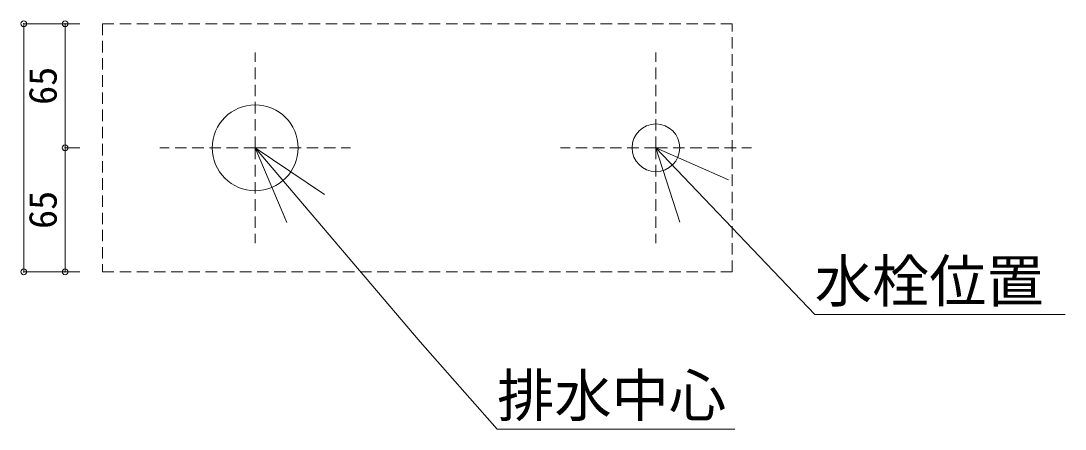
# Model space of a CAD drawing. Units: millimetres at full size, sheet at 1:5; details may follow other scales. Extents: x -1002 to 1043, y -687 to 1203.
# Drawn here: x 387 to 934, y 44 to 258 of the extents above; entities that cross this region are included whole.
import ezdxf
from ezdxf.enums import TextEntityAlignment as Align

# ---------------------------------------------------------------- set-up
doc = ezdxf.new("R2010")
doc.units = ezdxf.units.MM
doc.header["$LTSCALE"] = 5
doc.header["$PDMODE"] = 32
doc.header["$PDSIZE"] = 3
doc.linetypes.add('DASHED1', pattern=[1.8, 1.2, -0.6])
doc.layers.add('F-0', color=7, linetype='Continuous', lineweight=15)
doc.styles.add('ＭＳ ゴシック', font='')
doc.styles.get('ＭＳ ゴシック').set_extended_font_data('MS Gothic')

msp = doc.modelspace()

# ---------------------------------------------------------------- linework, layer by layer
at = {"layer": 'F-0', "color": 4, "lineweight": 9}
for p, q in [((388.034, 126.281), (388.034, 256.281)), ((388.034, 256.281), (417.502, 256.281)), ((409.706, 256.281), (409.706, 191.281)), ((409.706, 256.281), (417.502, 256.281)), ((409.706, 191.281), (417.502, 191.281)), ((409.706, 191.281), (409.706, 126.281)), ((388.034, 126.281), (417.502, 126.281)), ((409.706, 126.281), (417.502, 126.281))]:
    msp.add_line(p, q, dxfattribs=at)
at = {"layer": 'F-0', "linetype": 'DASHED1'}
for p, q in [((759.323, 256.281), (429.323, 256.281)), ((429.323, 256.281), (429.323, 126.281)), ((759.323, 126.281), (759.323, 256.281)), ((509.323, 191.281), (509.323, 241.281)), ((719.323, 191.281), (719.323, 241.281)), ((509.323, 191.281), (459.323, 191.281)), ((509.323, 191.281), (559.323, 191.281)), ((509.323, 191.281), (509.323, 141.281)), ((719.323, 191.281), (669.323, 191.281)), ((719.323, 191.281), (719.323, 141.281)), ((719.323, 191.281), (769.323, 191.281)), ((759.323, 126.281), (429.323, 126.281))]:
    msp.add_line(p, q, dxfattribs=at)
at = {"layer": 'F-0'}
for p, q in [((509.323, 191.281), (525.833, 152.077)), ((509.323, 191.281), (545.566, 166.876)), ((719.323, 191.281), (731.831, 152.376)), ((719.323, 191.281), (757.32, 174.576)), ((719.323, 191.281), (802.542, 103.866)), ((802.542, 103.866), (933.741, 103.866))]:
    msp.add_line(p, q, dxfattribs=at)
msp.add_lwpolyline([(509.323, 191.281), (595.721, 89.589), (636.123, 43.871), (760.743, 43.871)], dxfattribs=at)
for centre, radius in [((509.323, 191.281), 22.5), ((719.323, 191.281), 12.5)]:
    msp.add_circle(centre, radius, dxfattribs=at)
at = {"layer": 'F-0', "color": 6}
for p in [(388.034, 256.281), (409.706, 256.281), (409.706, 191.281), (388.034, 126.281), (409.706, 126.281)]:
    msp.add_point(p, dxfattribs=at)

# ---------------------------------------------------------------- texts
at = {"layer": 'F-0', "style": 'ＭＳ ゴシック'}
for p in [(409.706, 213.781), (409.706, 148.781)]:
    msp.add_text('65', height=14.66, rotation=90, dxfattribs=at).set_placement(p, align=Align.BOTTOM_LEFT)
for s, p in [('水栓位置', (802.542, 103.866)), ('排水中心', (636.123, 43.871))]:
    msp.add_text(s, height=21.99, dxfattribs=at).set_placement(p, align=Align.BOTTOM_LEFT)

doc.saveas('drawing.dxf')
